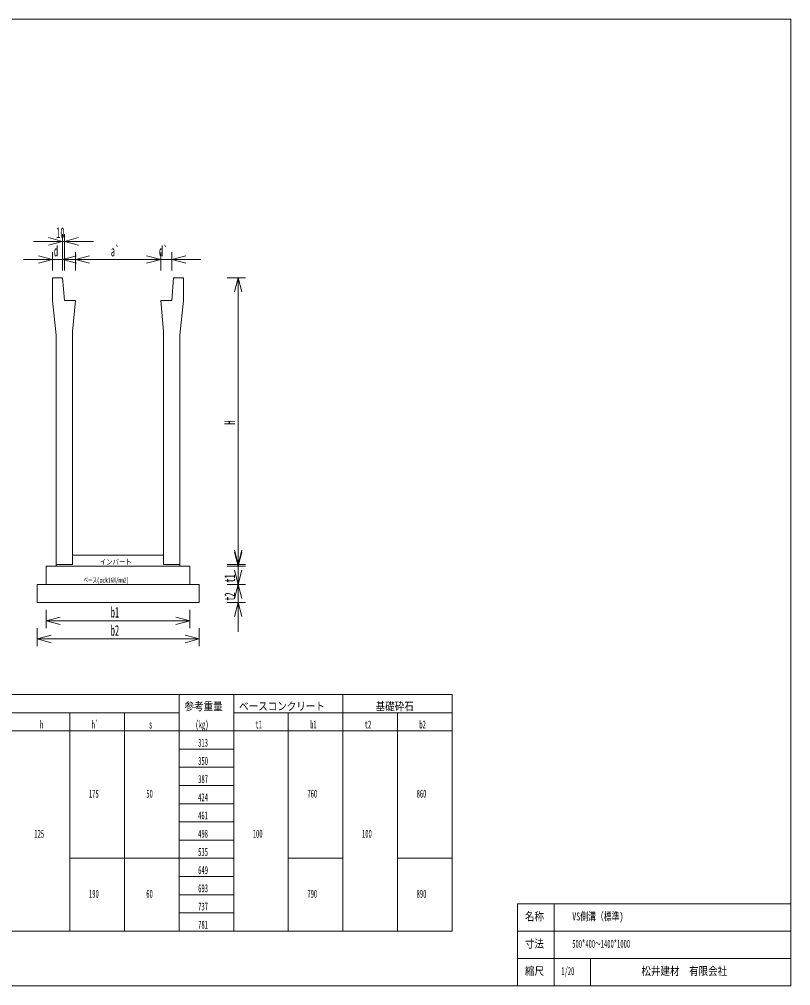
# Model space of a CAD drawing. Units: millimetres, scale not verified. Extents: x 255 to 7715, y 190 to 5500.
# Drawn here: x 3478 to 7715, y 190 to 5500 of the extents above; entities that cross this region are included whole.
import ezdxf
from ezdxf.enums import TextEntityAlignment as Align

# ---------------------------------------------------------------- set-up
doc = ezdxf.new("R2010")
doc.units = ezdxf.units.MM
doc.header["$LTSCALE"] = 10
for name, color, linetype, lineweight in [('1', 7, 'Continuous', 18), ('10', 3, 'Continuous', 18), ('17', 7, 'Continuous', 18), ('18', 7, 'Continuous', 18)]:
    doc.layers.add(name, color=color, linetype=linetype, lineweight=lineweight)
doc.styles.add('ＭＳ ゴシック', font='')
doc.styles.get('ＭＳ ゴシック').set_extended_font_data('MS Gothic')

msp = doc.modelspace()

# ---------------------------------------------------------------- linework, layer by layer
at = {"layer": '1'}
for p, q in [((7715, 5500), (255, 5500)), ((7715, 190), (7715, 5500)), ((3715, 4320), (3715, 4120)), ((3725, 4320), (3725, 4120)), ((3555, 4280), (3885, 4280)), ((3715, 4280), (3637.73, 4300.71)), ((3715, 4280), (3637.73, 4259.29)), ((3725, 4280), (3802.27, 4300.71)), ((3725, 4280), (3802.27, 4259.29)), ((3660, 4180), (3582.73, 4200.71)), ((3660, 4220), (3660, 4120)), ((3715, 4220), (3715, 4120)), ((3715, 4180), (3792.27, 4200.71)), ((3786, 4220), (3786, 4120)), ((3786, 4180), (3863.27, 4200.71)), ((4254, 4180), (4176.73, 4200.71)), ((4254, 4180), (4176.73, 4200.71)), ((4254, 4220), (4254, 4120)), ((4254, 4220), (4254, 4120)), ((4315, 4220), (4315, 4120)), ((4315, 4180), (4392.27, 4200.71)), ((3500, 4180), (3875, 4180)), ((3660, 4180), (3582.73, 4159.29)), ((3715, 4180), (3792.27, 4159.29)), ((3786, 4180), (4254, 4180)), ((3786, 4180), (3863.27, 4159.29)), ((4094, 4180), (4475, 4180)), ((4254, 4180), (4176.73, 4159.29)), ((4254, 4180), (4176.73, 4159.29)), ((4315, 4180), (4392.27, 4159.29)), ((3660, 4080), (3715, 4080)), ((3660, 4080), (3660, 3955)), ((3715, 4080), (3725, 3955)), ((4325, 4080), (4315, 3955)), ((4325, 4080), (4380, 4080)), ((4380, 3955), (4380, 4080)), ((4720, 4080), (4620, 4080)), ((4680, 4080), (4659.29, 4002.73)), ((4680, 4080), (4680, 2505)), ((4680, 4080), (4700.71, 4002.73)), ((3660, 3955), (3680, 3765)), ((3725, 3955), (3786, 3955)), ((3770, 3785), (3786, 3955)), ((4315, 3955), (4254, 3955)), ((4254, 3955), (4270, 3785)), ((4360, 3765), (4380, 3955)), ((3770, 2505), (3770, 3785)), ((4270, 3785), (4270, 2505)), ((3680, 3765), (3680, 2505)), ((4360, 2505), (4360, 3765)), ((4680, 2655), (4680, 2235)), ((4680, 2505), (4659.29, 2582.27)), ((4680, 2495), (4659.29, 2572.27)), ((4680, 2505), (4700.71, 2582.27)), ((4680, 2495), (4700.71, 2572.27)), ((4680, 2555), (4680, 2135)), ((3680, 2505), (3770, 2505)), ((4270, 2505), (4360, 2505)), ((4720, 2505), (4620, 2505)), ((4720, 2495), (4620, 2495)), ((4680, 2395), (4659.29, 2472.27)), ((4680, 2395), (4700.71, 2472.27)), ((4720, 2395), (4620, 2395)), ((4720, 2395), (4620, 2395)), ((4680, 2395), (4659.29, 2317.73)), ((4680, 2395), (4700.71, 2317.73)), ((4720, 2295), (4620, 2295)), ((4680, 2295), (4659.29, 2217.73)), ((4680, 2295), (4700.71, 2217.73)), ((3625, 2155), (3625, 2255)), ((4415, 2155), (4415, 2255)), ((3625, 2195), (3702.27, 2215.71)), ((3625, 2195), (4415, 2195)), ((3625, 2195), (3702.27, 2174.29)), ((4415, 2195), (4337.73, 2215.71)), ((4415, 2195), (4337.73, 2174.29)), ((3575, 2055), (3575, 2155)), ((4465, 2055), (4465, 2155)), ((3575, 2095), (3652.27, 2115.71)), ((3575, 2095), (4465, 2095)), ((3575, 2095), (3652.27, 2074.29)), ((4465, 2095), (4387.73, 2115.71)), ((4465, 2095), (4387.73, 2074.29)), ((455, 1790), (5855, 1790)), ((5855, 1790), (455, 1790)), ((4355, 1790), (4355, 690)), ((4655, 690), (4655, 1790)), ((5255, 1790), (5255, 1690)), ((5855, 690), (5855, 1790)), ((5855, 490), (5855, 1790)), ((755, 1690), (4355, 1690)), ((3755, 690), (3755, 1690)), ((4055, 690), (4055, 1690)), ((4655, 1690), (5255, 1690)), ((4955, 1690), (4955, 690)), ((5255, 1690), (5855, 1690)), ((5255, 690), (5255, 1690)), ((5555, 1690), (5555, 690)), ((455, 1590), (5855, 1590)), ((455, 1590), (5855, 1590)), ((4355, 1490), (4655, 1490)), ((4355, 1390), (4655, 1390)), ((4355, 1290), (4655, 1290)), ((4655, 1190), (4355, 1190)), ((4355, 1090), (4655, 1090)), ((4655, 990), (4355, 990)), ((3755, 890), (4355, 890)), ((4355, 890), (4655, 890)), ((4955, 890), (5255, 890)), ((5555, 890), (5855, 890)), ((4655, 790), (4355, 790)), ((3755, 490), (3755, 690)), ((4055, 690), (4055, 490)), ((4355, 690), (4655, 690)), ((4355, 490), (4355, 690)), ((4655, 690), (4655, 490)), ((4955, 490), (4955, 690)), ((5255, 690), (5255, 490)), ((5555, 490), (5555, 690)), ((6215, 640), (7715, 640)), ((6215, 640), (6215, 190)), ((6415, 640), (6415, 190)), ((4355, 590), (4655, 590)), ((5855, 490), (455, 490)), ((6215, 490), (7715, 490)), ((6215, 340), (7715, 340)), ((6615, 340), (6615, 190)), ((255, 190), (7715, 190))]:
    msp.add_line(p, q, dxfattribs=at)
at = {"layer": '10'}
for p, q in [((3625, 2395), (3575, 2395)), ((3575, 2295), (3575, 2395)), ((4465, 2395), (4415, 2395)), ((4465, 2295), (4465, 2395)), ((3575, 2295), (4465, 2295))]:
    msp.add_line(p, q, dxfattribs=at)
at = {"layer": '17'}
for p, q in [((3680, 2495), (3625, 2495)), ((3625, 2495), (3625, 2395)), ((4415, 2495), (4360, 2495)), ((4415, 2495), (4415, 2395)), ((3625, 2395), (4415, 2395))]:
    msp.add_line(p, q, dxfattribs=at)
at = {"layer": '18'}
for p, q in [((3770, 2555), (4270, 2555)), ((3680, 2505), (3680, 2495)), ((4360, 2505), (4360, 2495)), ((3680, 2495), (4360, 2495))]:
    msp.add_line(p, q, dxfattribs=at)

# ---------------------------------------------------------------- texts
at = {"layer": '1', "style": 'ＭＳ ゴシック'}
for s, height, width, p in [('10', 58.65, 0.5, (3680, 4280)), ('d', 58.65, 0.5, (3667.5, 4180)), ('a`', 58.65, 0.5, (3980, 4180)), ('d`', 58.65, 0.5, (4244.5, 4180)), ('b1', 58.65, 0.5, (3980, 2195)), ('b2', 58.65, 0.5, (3980, 2095)), ('参考重量', 43.99, 0.85, (4385, 1690)), ('基礎砕石', 43.99, 0.85, (5435, 1690)), ('ベースコンクリート', 43.99, 0.85, (4685, 1690)), ('h', 43.99, 0.5, (3590, 1590)), ('h`', 43.99, 0.5, (3875, 1590)), ('(kg)', 43.99, 0.5, (4445, 1590)), ('b1', 43.99, 0.5, (5075, 1590)), ('t2', 43.99, 0.5, (5375, 1590)), ('b2', 43.99, 0.5, (5675, 1590)), ('s', 43.99, 0.5, (4190, 1590)), ('t1', 43.99, 0.5, (4775, 1590)), ('313', 43.99, 0.5, (4460, 1490)), ('350', 43.99, 0.5, (4460, 1390)), ('387', 43.99, 0.5, (4460, 1290)), ('175', 43.99, 0.5, (3860, 1210)), ('50', 43.99, 0.5, (4175, 1210)), ('424', 43.99, 0.5, (4460, 1190)), ('760', 43.99, 0.5, (5060, 1210)), ('860', 43.99, 0.5, (5660, 1210)), ('461', 43.99, 0.5, (4460, 1090)), ('125', 43.99, 0.5, (3560, 990)), ('498', 43.99, 0.5, (4460, 990)), ('100', 43.99, 0.5, (4760, 990)), ('100', 43.99, 0.5, (5360, 990)), ('535', 43.99, 0.5, (4460, 890)), ('649', 43.99, 0.5, (4460, 790)), ('693', 43.99, 0.5, (4460, 690)), ('190', 43.99, 0.5, (3860, 660)), ('60', 43.99, 0.5, (4175, 660)), ('790', 43.99, 0.5, (5060, 660)), ('890', 43.99, 0.5, (5660, 660)), ('737', 43.99, 0.5, (4460, 590)), ('名称', 43.99, 0.85, (6255, 535)), ('VS側溝（標準)', 43.99, 0.7, (6515, 535)), ('781', 43.99, 0.5, (4460, 490)), ('寸法', 43.99, 0.85, (6255, 385)), ('500*400～1400*1000', 43.99, 0.5, (6515, 385)), ('縮尺', 43.99, 0.85, (6255, 235)), ('1/20', 43.99, 0.5, (6455, 235)), ('松井建材\u3000有限会社', 43.99, 0.85, (6895, 235))]:
    msp.add_text(s, height=height, dxfattribs=dict(at, width=width)).set_placement(p, align=Align.BOTTOM_LEFT)
at = {"layer": '1', "style": 'ＭＳ ゴシック', "width": 0.5}
for s, p in [('H', (4680, 3272.5)), ('t1', (4680, 2405)), ('t2', (4680, 2305))]:
    msp.add_text(s, height=58.65, rotation=90, dxfattribs=at).set_placement(p, align=Align.BOTTOM_LEFT)
at = {"layer": '17', "style": 'ＭＳ ゴシック', "width": 0.6}
msp.add_text('ベース(σck16N/mm2)', height=29.33, dxfattribs=at).set_placement((3830, 2395), align=Align.BOTTOM_LEFT)
at = {"layer": '18', "style": 'ＭＳ ゴシック', "width": 0.85}
msp.add_text('インバート', height=29.33, dxfattribs=at).set_placement((3920, 2495), align=Align.BOTTOM_LEFT)

doc.saveas('drawing.dxf')
